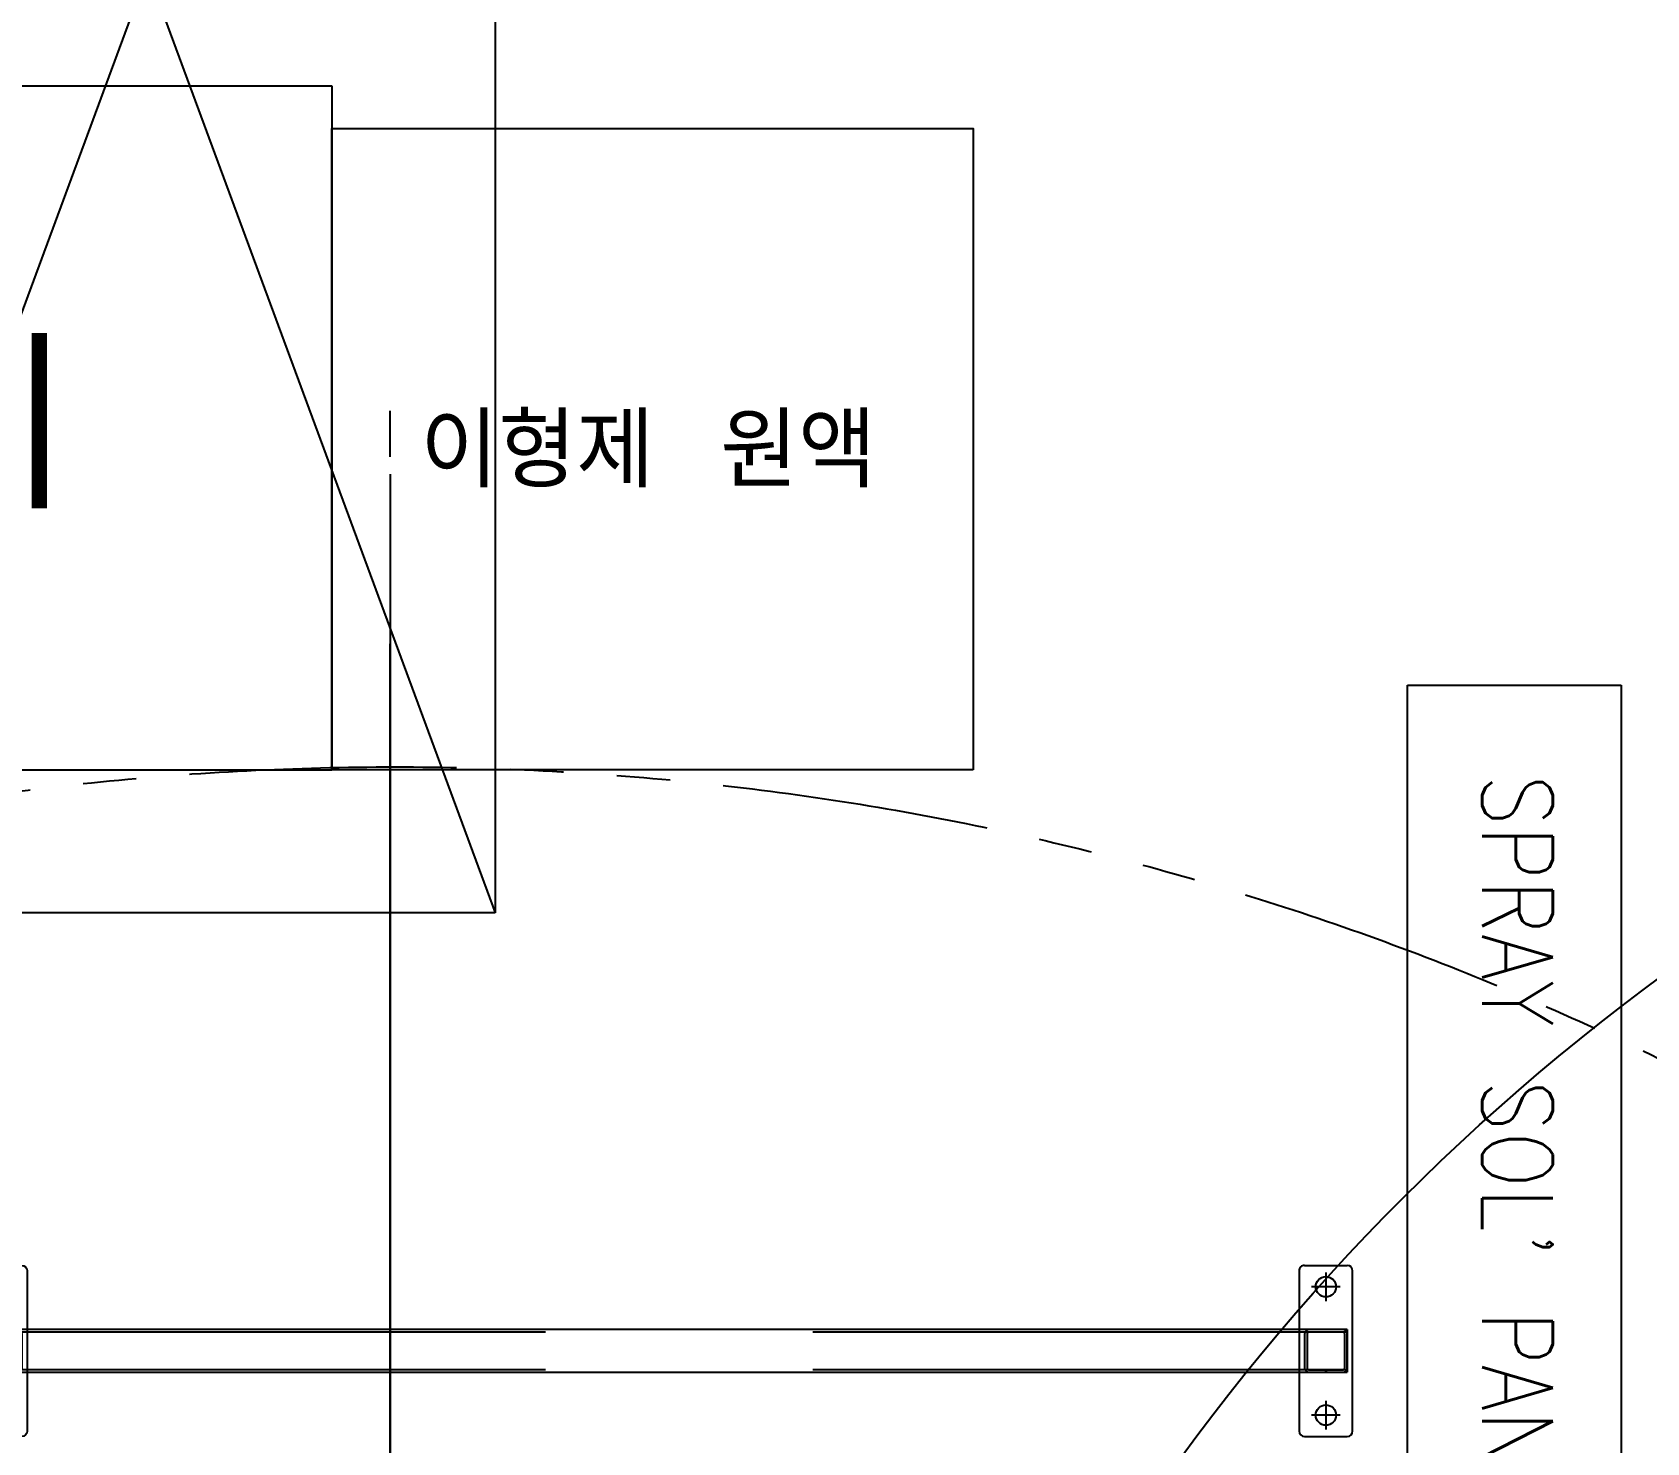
# Model space of a CAD drawing. Header units: millimetres. Extents: x 10462777 to 22643323, y 453826 to 1389191.
# Drawn here: x 11279376 to 11280886, y 585495 to 586815 of the extents above; entities that cross this region are included whole.
import ezdxf
from ezdxf.enums import TextEntityAlignment as Align

# ---------------------------------------------------------------- set-up
doc = ezdxf.new("R2010")
doc.units = ezdxf.units.MM
doc.header["$LTSCALE"] = 200
doc.header["$MEASUREMENT"] = 0
for name, pattern in [('CENTER2', [1.125, 0.75, -0.125, 0.125, -0.125]), ('HIDDEN', [3.75, 2.5, -1.25]), ('PHANTOM', [2.5, 1.25, -0.25, 0.25, -0.25, 0.25, -0.25])]:
    doc.linetypes.add(name, pattern=pattern)
doc.layers.get('0').update_dxf_attribs({"linetype": 'CONTINUOUS'})
for name, color, linetype in [('BOM-UDEF', 3, 'CONTINUOUS'), ('CL', 3, 'CONTINUOUS'), ('DV1_DEFAULT', 7, 'CONTINUOUS'), ('ELEV', 6, 'CONTINUOUS'), ('HL', 2, 'HIDDEN'), ('TEXT', 7, 'CONTINUOUS')]:
    doc.layers.add(name, color=color, linetype=linetype)
doc.layers.add('LAYOUT', color=8, linetype='CONTINUOUS', lineweight=25)
doc.styles.add('ABB', font='txt.shx ', dxfattribs={"width": 0.8, "bigfont": ' whgtxt.shx'})
doc.styles.add('새굴림', font='txt.shx ', dxfattribs={"height": 5, "bigfont": ' whgtxt.shx'})

# ---------------------------------------------------------------- blocks, each defined once
blk = doc.blocks.new('r710ic')
at = {"layer": 'LAYOUT', "color": 3}
blk.add_circle((272041.4, 104232.6), 2050.1, dxfattribs=at)
blk = doc.blocks.new('A$C6E6F3D8C')
at = {"ltscale": 10}
for p, q in [((0, 200), (900, 200)), ((0, 0), (0, 200)), ((900, 200), (900, 0)), ((900, 0), (0, 0))]:
    blk.add_line(p, q, dxfattribs=at)
at = {"layer": 'TEXT', "lineweight": -3, "style": 'ABB', "width": 0.85}
blk.add_text("SPRAY SOL' PANEL ", height=66, dxfattribs=at).set_placement((83.5, 69.9))
blk = doc.blocks.new('A$C783E0A86')
at = {"ltscale": 10}
for p, q in [((174, 640), (1774, 640)), ((1774, 640), (1774, 0)), ((174, 0), (1774, 0))]:
    blk.add_line(p, q, dxfattribs=at)
at = {"layer": 'TEXT', "lineweight": -3, "style": '새굴림'}
blk.add_text('이형재압송장치', height=151.2, dxfattribs=at).set_placement((970.2, 319.8, 0), align=Align.MIDDLE_CENTER)
blk = doc.blocks.new('A$C7DA30AB0')
at = {"layer": 'DV1_DEFAULT', "color": 1, "linetype": 'CENTER2', "ltscale": 7}
for p, q in [((3026, 59.1, 0), (3026, 6052, 0)), ((3026, 5992.9, 0), (3026, 0, 0))]:
    blk.add_line(p, q, dxfattribs=at)
at = {"layer": 'LAYOUT', "color": 6, "linetype": 'PHANTOM'}
blk.add_circle((3030.4, 3026, 0), 2693, dxfattribs=at)
blk = doc.blocks.new('A$C6DB25D83')
for p, q in [((0, -20), (0, 20)), ((155, 25), (5, 25)), ((160, -20), (160, 20)), ((5, -25), (155, -25))]:
    blk.add_line(p, q)
for centre in [(20, 0), (140, 0)]:
    blk.add_circle(centre, 9.5)
for centre, start, end in [((5, 20), 90, 180), ((155, 20), 0, 90), ((5, -20), 180, 270), ((155, -20), 270, 0)]:
    blk.add_arc(centre, 5, start, end)
at = {"layer": 'CL'}
for p, q in [((6.6, 0), (33.4, 0)), ((20, 13.4), (20, -13.4)), ((126.6, 0), (153.4, 0)), ((140, 13.4), (140, -13.4))]:
    blk.add_line(p, q, dxfattribs=at)
blk = doc.blocks.new('HS_BOM', base_point=(-55.5, -107.5))
at = {"layer": 'BOM-UDEF'}
blk.add_circle((-55.5, -107.5), 0.25, dxfattribs=at)
blk = doc.blocks.new('A$C657A6F78')
at = {"layer": 'HL'}
for p, q in [((0, 15.4), (0, -15.4)), ((2.3, 15.4), (2.3, -15.4)), ((35.4, 20), (4.6, 20)), ((35.4, 17.7), (4.6, 17.7)), ((37.7, -15.4), (37.7, 15.4)), ((40, -15.4), (40, 15.4)), ((4.6, -17.7), (35.4, -17.7)), ((4.6, -20), (35.4, -20))]:
    blk.add_line(p, q, dxfattribs=at)
for centre, radius, start, end in [((4.6, 15.4), 4.6, 90, 180), ((4.6, 15.4), 2.3, 90, 180), ((35.4, 15.4), 4.6, 0, 90), ((35.4, 15.4), 2.3, 0, 90), ((4.6, -15.4), 4.6, 180, 270), ((4.6, -15.4), 2.3, 180, 270), ((35.4, -15.4), 4.6, 270, 0), ((35.4, -15.4), 2.3, 270, 0)]:
    blk.add_arc(centre, radius, start, end, dxfattribs=at)
at = {"layer": 'HL', "rotation": 270}
blk.add_blockref('HS_BOM', (20, 18.8), dxfattribs=at)
blk = doc.blocks.new('A$C3D167CD0')
for p, q in [((1280, 20), (0, 20)), ((0, -20), (0, 20)), ((1280, -20), (1280, 20)), ((0, -20), (1280, -20))]:
    blk.add_line(p, q)
at = {"layer": 'HL'}
for p, q in [((0, 17.7), (1280, 17.7)), ((0, -17.7), (1280, -17.7))]:
    blk.add_line(p, q, dxfattribs=at)
blk = doc.blocks.new('A$C2D5E266E')
at = {"rotation": 90}
blk.add_blockref('A$C6DB25D83', (-1265, -80), dxfattribs=at)
at = {"xscale": -1, "rotation": 270}
blk.add_blockref('A$C6DB25D83', (-25, -80), dxfattribs=at)
for name in ['A$C657A6F78', 'A$C3D167CD0']:
    blk.add_blockref(name, (-1285, 0))
at = {"xscale": -1}
blk.add_blockref('A$C657A6F78', (-5, 0), dxfattribs=at)

msp = doc.modelspace()

# ---------------------------------------------------------------- linework, layer by layer
at = {"ltscale": 10}
for p, q in [((11279158.48948, 585991.02918, 0), (11279808.48948, 587751.17558)), ((11279158.48948, 587751.17558), (11279808.48948, 585991.02918, 0))]:
    msp.add_line(p, q, dxfattribs=at)
at = {"ltscale": 10, "elevation": 0}
msp.add_lwpolyline([(11280255.90815, 586124.63812), (11279655.90815, 586124.63812), (11279655.90815, 586724.63812), (11280255.90815, 586724.63812)], close=True, dxfattribs=at)
at = {"layer": 'ELEV'}
for p, q in [((11279808.48948, 587751.17558), (11279808.48948, 585991.02918)), ((11279808.48948, 585991.02918), (11279158.48948, 585991.02918))]:
    msp.add_line(p, q, dxfattribs=at)

# ---------------------------------------------------------------- block references
at = {"ltscale": 10}
for name, p in [('A$C783E0A86', (11277881.92741, 586124.63811, 0)), ('A$C7DA30AB0', (11276684.40366, 580408.4363, 0))]:
    msp.add_blockref(name, p, dxfattribs=at)
at = {"ltscale": 10, "rotation": 270}
msp.add_blockref('A$C6E6F3D8C', (11280662.05935, 586203.77113, 0), dxfattribs=at)
at = {"rotation": 180}
msp.add_blockref('A$C2D5E266E', (11279320.7633, 585581.16721, 0), dxfattribs=at)
at = {"layer": 'LAYOUT', "color": 2, "rotation": 270}
msp.add_blockref('r710ic', (11177875.24796, 856316.46559, 0), dxfattribs=at)

# ---------------------------------------------------------------- texts
at = {"layer": 'TEXT', "lineweight": -3, "style": '새굴림'}
msp.add_text('이형제 원액', height=69, dxfattribs=at).set_placement((11279951.79547, 586388.8098, 0), align=Align.CENTER)

doc.saveas('drawing.dxf')
